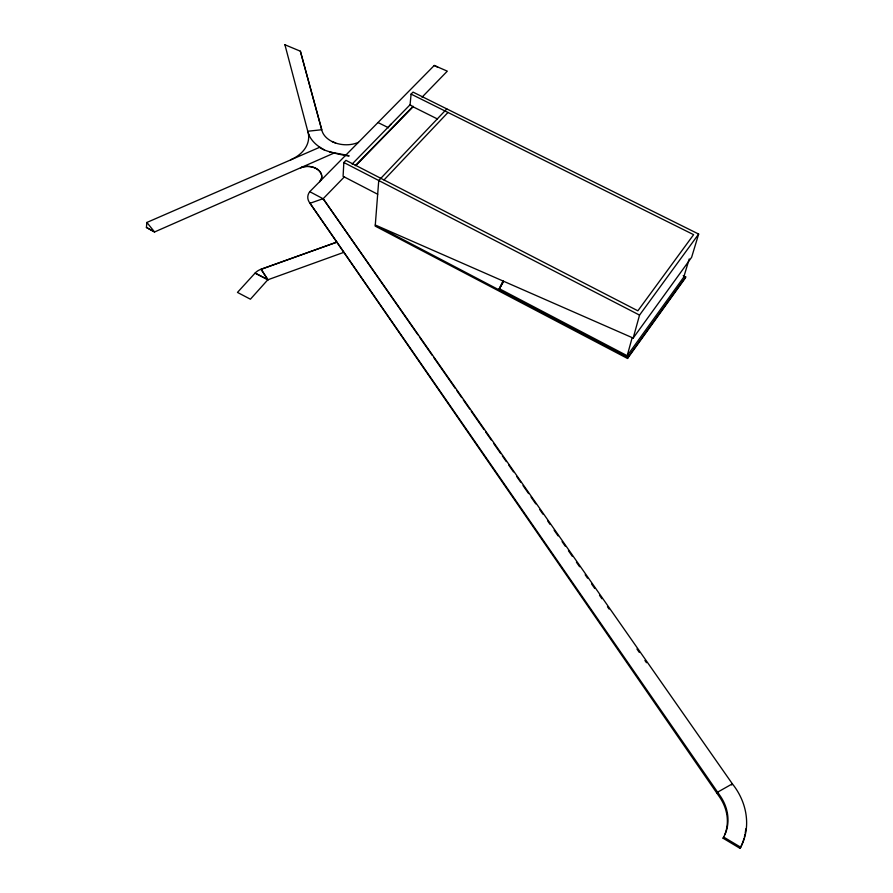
<?xml version="1.0" encoding="UTF-8"?>
<svg xmlns="http://www.w3.org/2000/svg" width="893" height="893" viewBox="0 0 893 893"><rect width="100%" height="100%" fill="white"/><g stroke="black" fill="none" stroke-linecap="round" stroke-linejoin="round"><path stroke-width="1.34" d="M284.889 44.75L300.361 51.191L321.748 129.831A23.564 16.398 4.3 0 0 358.439 142.344L358.428 142.456M290.75 159.858L290.75 159.758A39.392 27.471 2 0 0 307.873 131.494L309 135.167M300.361 51.191L321.748 129.731L307.772 131.249L284.889 44.65M724.748 834.698A42.551 37.64 38.9 0 0 720.115 797.829L309.96 203.202A16.186 11.687 3.4 0 1 309.782 191.671L434.255 65.479L447.304 71.161L422.043 97.181M319.806 147.222L146.876 222.457L146.419 227.458L154.556 231.968L333.792 153.172M319.817 181.58L319.817 181.502A13.73 9.801 3 0 0 317.562 169.346A13.73 9.801 3 0 0 300.561 167.761L300.561 167.862A13.73 9.801 3 0 1 317.562 169.447A13.73 9.801 3 0 1 319.806 181.603M309.96 203.303L323.11 198.67L417.902 334.752M446.813 108.901L378.744 180.52L375.205 226.096L627.533 358.473L627.824 357.423L375.294 225.003L633.182 338.067L691.629 257.296L698.65 234.066L413.035 92.113L411.081 94.1L693.615 234.669L637.87 310.809L345.959 160.349L343.838 162.504L343.091 176.323L377.672 194.25M343.794 252.351L267.911 279.766L255.085 273.102A15.494 11.642 0.8 0 1 261.136 269.217L336.817 242.137L261.136 269.318L267.911 279.766L261.136 269.318M378.04 122.564L388.622 127.811M352.132 164.078L410.088 104.749L411.081 94.1M356.184 165.216L413.068 106.803L410.088 104.749M434.255 65.479L437.682 67.154M503.194 281.317L499.511 288.807L627.187 355.727L632.144 337.744M633.182 338.067L639.544 315.106L698.65 234.066M689.217 258.948L683.748 277.143L627.187 355.727M683.234 275.658L685.701 276.897L685.377 277.969L627.533 358.473M323.11 198.67L732.36 783.831A62.153 54.953 38.8 0 1 740.677 847.234L740.029 848.35L723.084 838.226L725.373 833.571A42.607 37.673 38.8 0 0 720.718 796.668L309.96 203.202M503.038 281.005L498.74 289.734L503.116 282.411M716.9 793.397L717.492 792.236L732.36 783.831L731.735 784.992M723.084 838.226L723.71 837.098L740.677 847.234M627.824 357.423L685.701 276.897M384.023 179.962L447.996 112.462M344.464 176.747L323.11 198.771L309.782 191.671M355.258 165.685L413.124 106.267M389.471 125.868L391.391 123.904M329.796 152.067C376.723 160.271 324.561 154.087 319.125 146.72A37.774 26.299 4.3 0 1 309.011 135.066M332.096 141.529L335.601 143.003M413.068 106.803L437.503 119.003M343.838 162.504L639.544 315.106M319.114 146.82L324.148 149.801M146.876 222.457L154.556 231.968L146.419 227.458M419.487 337.041L432.234 355.325M433.831 357.613L455.341 388.466M456.926 390.754L461.703 397.608M463.3 399.897L469.673 409.039M471.27 411.316L484.006 429.6M485.602 431.888L491.183 439.892M493.572 443.319L500.739 453.599M502.335 455.888L506.32 461.603M508.709 465.03L513.486 471.884M516.667 476.46L520.652 482.164M523.041 485.602L528.623 493.595M531.011 497.021L535.789 503.886M539.774 509.59L542.955 514.167M547.733 521.021L550.121 524.448M554.106 530.163L558.092 535.878M562.077 541.593L565.258 546.159M568.45 550.735L572.424 556.451M576.409 562.166L579.602 566.731M585.172 574.735L587.561 578.162M591.546 583.877L594.738 588.442M599.516 595.296L601.904 598.734M607.474 606.727L609.071 609.015M636.955 649.01L639.343 652.437M644.913 660.44L646.51 662.718M745.767 828.894A62.075 54.908 38.9 0 1 745.231 832.979M744.985 834.33A62.075 54.908 38.9 0 1 744.394 836.998M744.048 838.315A62.075 54.908 38.9 0 1 740.029 848.35M267.911 279.665L250.408 299.2L237.471 292.413L255.085 273.102L267.911 279.665"/></g></svg>
